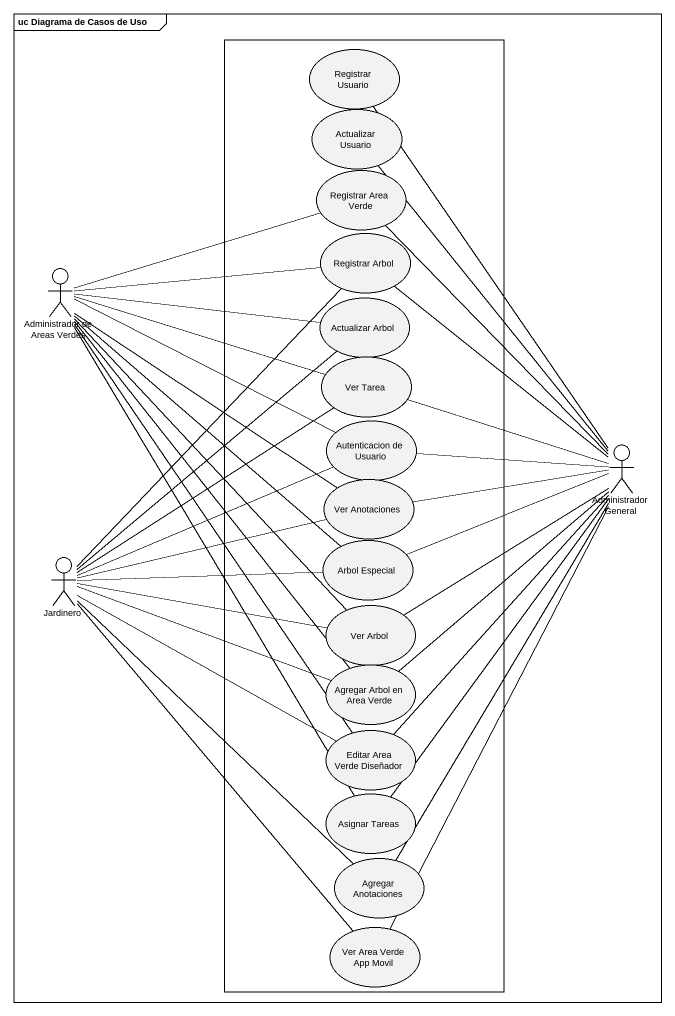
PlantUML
@startuml
mainframe uc Diagrama de Casos de Uso
rectangle " " as rectangle1 {
  usecase "Registrar Usuario" as Registrar_Usuario
  usecase "Actualizar Usuario" as Actualizar_Usuario
  usecase "Registrar Area Verde" as Registrar_Area_Verde
  usecase "Registrar Arbol" as Registrar_Arbol
  usecase "Actualizar Arbol" as Actualizar_Arbol
  usecase "Ver Tarea" as Ver_Tarea
  usecase "Autenticacion de Usuario" as Autenticacion_de_Usuario
  usecase "Ver Anotaciones" as Ver_Anotaciones
  usecase "Arbol Especial" as Arbol_Especial
  usecase "Ver Arbol" as Ver_Arbol
  usecase "Agregar Arbol en Area Verde" as Agregar_Arbol_en_Area_Verde
  usecase "Editar Area Verde Diseñador" as Editar_Area_Verde_Diseñador
  usecase "Asignar Tareas" as Asignar_Tareas
  usecase "Agregar Anotaciones" as Agregar_Anotaciones
  usecase "Ver Area Verde App Movil" as Ver_Area_Verde_App_Movil
}
actor "Administrador de Areas Verdes" as Administrador_de_Areas
actor "Administrador General" as Administrador_General
actor Jardinero
Administrador_de_Areas -right- Registrar_Area_Verde
Administrador_de_Areas -right- Registrar_Arbol
Administrador_de_Areas -right- Registrar_Arbol
Administrador_de_Areas -right- Actualizar_Arbol
Administrador_de_Areas -right- Actualizar_Arbol
Administrador_de_Areas -right- Ver_Tarea
Administrador_de_Areas -right- Ver_Tarea
Administrador_de_Areas -right- Autenticacion_de_Usuario
Administrador_de_Areas -- Ver_Anotaciones
Administrador_de_Areas -- Arbol_Especial
Administrador_de_Areas -- Ver_Arbol
Administrador_de_Areas -- Agregar_Arbol_en_Area_Verde
Administrador_de_Areas -- Editar_Area_Verde_Diseñador
Administrador_de_Areas -- Asignar_Tareas
Administrador_General -up- Registrar_Usuario
Administrador_General -up- Actualizar_Usuario
Administrador_General -up- Registrar_Area_Verde
Administrador_General -up- Registrar_Arbol
Administrador_General -left- Ver_Tarea
Administrador_General -left- Autenticacion_de_Usuario
Administrador_General -left- Ver_Anotaciones
Administrador_General -left- Ver_Anotaciones
Administrador_General -left- Arbol_Especial
Administrador_General -- Ver_Arbol
Administrador_General -- Agregar_Arbol_en_Area_Verde
Administrador_General -- Editar_Area_Verde_Diseñador
Administrador_General -- Asignar_Tareas
Administrador_General -- Agregar_Anotaciones
Administrador_General -- Ver_Area_Verde_App_Movil
Jardinero -up- Registrar_Arbol
Jardinero -up- Actualizar_Arbol
Jardinero -up- Ver_Tarea
Jardinero -up- Ver_Tarea
Jardinero -right- Autenticacion_de_Usuario
Jardinero -right- Ver_Anotaciones
Jardinero -right- Arbol_Especial
Jardinero -right- Ver_Arbol
Jardinero -right- Agregar_Arbol_en_Area_Verde
Jardinero -right- Editar_Area_Verde_Diseñador
Jardinero -- Agregar_Anotaciones
Jardinero -- Ver_Area_Verde_App_Movil
@enduml
